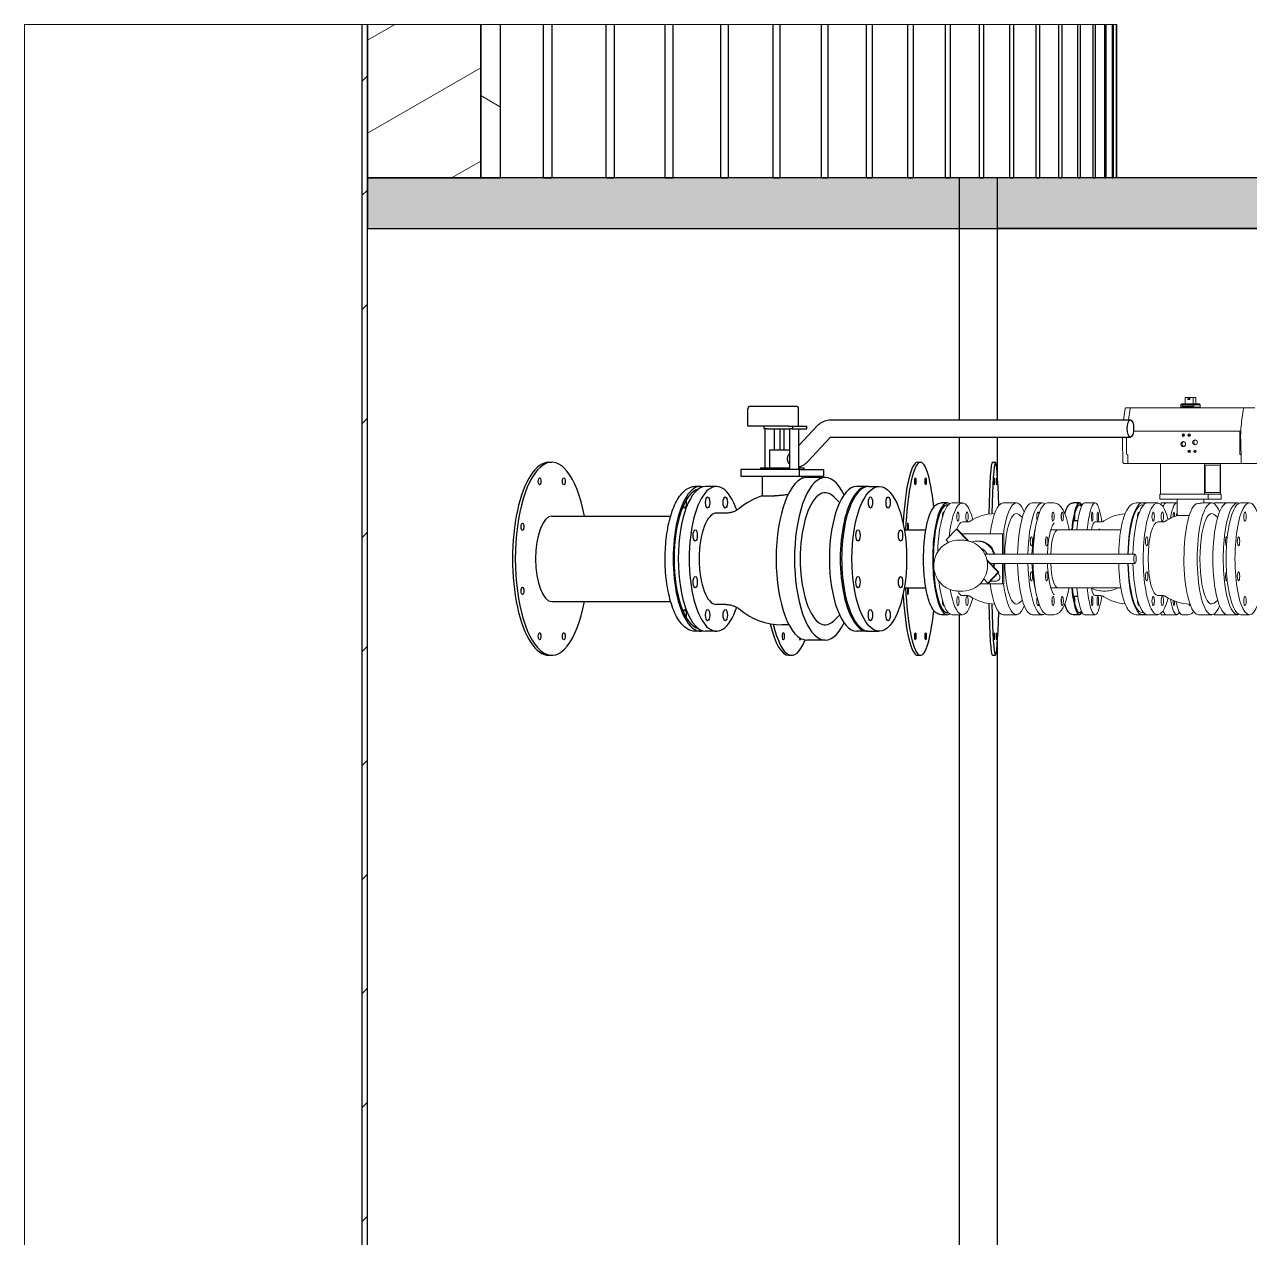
# Model space of a CAD drawing. Header units: millimetres. Extents: x 0 to 157650, y 0 to 89100.
# Drawn here: x 97461 to 104693, y 15171 to 22336 of the extents above; entities that cross this region are included whole.
import ezdxf

# ---------------------------------------------------------------- set-up
doc = ezdxf.new("R2010")
doc.units = ezdxf.units.MM
doc.header["$LTSCALE"] = 150
for name, color, linetype, lineweight in [('Hatch', 7, 'Continuous', 18), ('Visible', 7, 'Continuous', 25), ('Visible Narrow', 7, 'Continuous', 18)]:
    doc.layers.add(name, color=color, linetype=linetype, lineweight=lineweight)
doc.layers.add('P_Biomass (BM)', color=150, linetype='Continuous', lineweight=18, true_color=0x007fff)

msp = doc.modelspace()

# ---------------------------------------------------------------- hatches: boundary and pattern name
at = {"layer": 'Hatch'}
h = msp.add_hatch(dxfattribs=at)
h.set_pattern_fill('ANSI31', color=256, scale=3810, style=0)
h.set_pattern_definition([(45, (0, 0), (-336.7596, 336.7596), [])])
h.paths.add_polyline_path([(99486.5, 9430), (99486.5, 21130), (99486.5, 21430), (99486.5, 22335.9), (99453.1, 22335.9), (99453.1, 9430)])
h = msp.add_hatch(dxfattribs=at)
h.set_pattern_fill('ANSI31', color=256, scale=3810, angle=-14.99998, style=0)
h.set_pattern_definition([(30, (0, 0), (-238.1252, 412.4445), [])])
h.paths.add_polyline_path([(99486.5, 22335.9), (100154.6, 22335.9), (100154.6, 21430), (99486.5, 21430)])
h = msp.add_hatch(dxfattribs=at)
h.set_pattern_fill('ANSI31', color=256, scale=3810, angle=105.00025, style=0)
h.set_pattern_definition([(150.00025, (0, 0), (-238.1232, -412.4456), [])])
h.paths.add_polyline_path([(100154.6, 22335.9), (100271.3, 22335.9), (100271.3, 21430), (100154.6, 21430)])
h = msp.add_hatch(dxfattribs=at)
h.set_pattern_fill('AR-CONC', color=256, scale=80.749152, angle=135.00021, style=0)
h.set_pattern_definition([(185.0002, (0, 0), (-373.7144, 445.3722), [60.5619, -666.1805]), (130.0002, (0, 0), (-350.2622, -508.7146), [48.4495, -532.9444]), (235.45165, (-31.14, 37.1), (-723.9767, -63.3424), [51.4697, -566.1663]), (181.1844, (-114.2, -114.2), (-514.8703, 703.883), [90.843, -999.271]), (231.63585, (-157.1, -55.5), (-1089.8807, -22.533), [77.2045, -849.25]), (126.1844, (-114.2, -114.2), (-1089.8806, -22.533), [72.674, -799.4166]), (156.0002, (-142.75, -28.55), (-110.9373, 570.7116), [60.5619, -666.1805]), (101.0002, (-142.75, -28.55), (-552.976, -275.1213), [48.4495, -532.9444]), (206.45166, (-152, 19), (-663.9133, 295.5903), [51.4697, -566.1663]), (172.50021, (0, 0), (-197.01904, -183.1343), [0, -526.4845, 0, -541.0193, 0, -534.9631]), (142.5002, (0, 0), (-375.41017, -74.9955), [0, -308.4618, 0, -514.3721, 0, -203.8916]), (102.50021, (127.33, -127.33), (-291.9261, 317.68076), [0, -201.8729, 0, -629.8434, 0, -835.7537]), (92.5002, (184.43, -184.43), (-390.1485, 275.8296), [0, -262.4347, 0, -418.2806, 0, -593.5063])])
h.paths.add_polyline_path([(99486.5, 21130), (125754.6, 21130), (125964.4, 21130), (125974.2, 21130), (125974.2, 21430), (125306.1, 21430), (125189.4, 21430), (100271.3, 21430), (100154.6, 21430), (99486.5, 21430)])

# ---------------------------------------------------------------- linework, layer by layer
at = {"layer": 'P_Biomass (BM)'}
for p, q in [((104329.2, 20132.5), (104314, 20132.5)), ((104314, 20132.5), (104314, 20095)), ((104329.2, 20132.5), (104337.1, 20132.5)), ((104329.2, 20120.5), (104329.2, 20132.5)), ((104329.2, 20120.5), (104340.8, 20120.5)), ((104337.1, 20120.5), (104337.1, 20132.5)), ((104337.1, 20132.5), (104340.6, 20132.5)), ((104340.6, 20132.5), (104340.6, 20120.5)), ((104340.6, 20132.5), (104340.8, 20132.5)), ((104340.8, 20132.5), (104340.8, 20120.5)), ((104360.3, 20132.5), (104340.8, 20132.5)), ((104360.3, 20095), (104360.3, 20132.5)), ((104360.3, 20132.5), (104375.3, 20132.5)), ((104375.3, 20132.5), (104375.3, 20095)), ((103950.1, 20000.5), (103958.8, 20065.7)), ((103990.3, 20072.5), (103965.4, 20072.5)), ((103979.3, 20000.5), (103988.2, 20067.6)), ((103979.3, 20000.5), (103988.2, 20067.6)), ((104658.9, 20072.5), (103990.3, 20072.5)), ((104292.9, 20095), (104286.9, 20089)), ((104286.9, 20075.5), (104286.9, 20089)), ((104296.1, 20089), (104286.9, 20089)), ((104402.4, 20075.5), (104286.9, 20075.5)), ((104292.9, 20095), (104302.1, 20095)), ((104302.1, 20095), (104296.1, 20089)), ((104300.6, 20089), (104296.1, 20089)), ((104296.1, 20089), (104296.1, 20081.5)), ((104300.6, 20081.5), (104296.1, 20081.5)), ((104300.6, 20089), (104337.2, 20089)), ((104337.2, 20081.5), (104300.6, 20081.5)), ((104338.8, 20095), (104302.1, 20095)), ((104344.2, 20089), (104337.2, 20089)), ((104344.2, 20081.5), (104337.2, 20081.5)), ((104360.2, 20095), (104338.8, 20095)), ((104344.2, 20089), (104364.5, 20089)), ((104364.5, 20081.5), (104344.2, 20081.5)), ((104360.2, 20095), (104396.4, 20095)), ((104402.4, 20089), (104364.5, 20089)), ((104364.5, 20089), (104364.5, 20081.5)), ((104396.4, 20095), (104402.4, 20089)), ((104402.4, 20075.5), (104402.4, 20089)), ((104656.8, 20067.6), (104646.5, 19990.5)), ((104656.8, 20067.6), (104646.5, 19990.5)), ((104658.9, 20072.5), (104683.8, 20072.5)), ((104723.9, 20072.5), (104683.8, 20072.5)), ((103967.5, 19898.5), (103967.5, 19802)), ((104007.9, 19933.4), (104641.5, 19933.4)), ((104636.1, 19926), (104636.1, 19802)), ((104641.5, 19933.4), (104637.5, 19932)), ((103946.1, 19751.1), (103943, 19880.5)), ((104640.9, 19880.1), (104644, 19750.7)), ((103968.9, 19796), (103973.1, 19794.6)), ((103975.4, 19750.7), (103974.5, 19789.2)), ((103975.4, 19750.7), (103974.5, 19789.2)), ((104637.5, 19796), (104641.7, 19794.6)), ((104643.1, 19789.2), (104644, 19750.7)), ((103977.8, 19742.5), (103952.9, 19742.5)), ((103977.8, 19742.5), (104167.5, 19742.5)), ((104167.5, 19742.5), (104167.5, 19562.5)), ((104428.2, 19742.5), (104167.5, 19742.5)), ((104442.4, 19742.5), (104428.2, 19742.5)), ((104428.2, 19742.5), (104428.2, 19562.5)), ((104430.6, 19571.5), (104430.6, 19733.5)), ((104430.6, 19733.5), (104519.5, 19733.5)), ((104442.4, 19742.5), (104646.4, 19742.5)), ((104519.5, 19733.5), (104519.5, 19571.5)), ((104521.8, 19742.5), (104521.8, 19562.5)), ((104646.4, 19742.5), (104671.3, 19742.5)), ((104671.3, 19742.5), (104736.4, 19742.5)), ((104167.5, 19562.5), (104164.5, 19562.5)), ((104164.5, 19562.5), (104164.5, 19532.5)), ((104164.5, 19532.5), (104448.4, 19532.5)), ((104428.2, 19562.5), (104167.5, 19562.5)), ((104266.6, 19532.5), (104266.6, 19435.4)), ((104422.6, 19532.5), (104422.6, 19510)), ((104436.8, 19562.5), (104428.2, 19562.5)), ((104519.5, 19571.5), (104430.6, 19571.5)), ((104448.4, 19562.5), (104436.8, 19562.5)), ((104448.4, 19562.5), (104524.8, 19562.5)), ((104448.4, 19532.5), (104448.4, 19562.5)), ((104448.4, 19532.5), (104524.8, 19532.5)), ((104524.8, 19562.5), (104524.8, 19532.5)), ((102998.3, 19510), (102937.5, 19510)), ((103317, 19510), (103238.8, 19510)), ((103470.5, 19510), (103409.7, 19510)), ((103500.9, 19510), (103537.1, 19510)), ((103781, 19510), (103718.8, 19510)), ((104060, 19510), (104023.8, 19510)), ((104090.4, 19510), (104060, 19510)), ((104151.3, 19510), (104090.4, 19510)), ((104201.4, 19510), (104173.1, 19510)), ((104263.5, 19510), (104201.4, 19510)), ((104469.9, 19510), (104420, 19510)), ((104562.6, 19510), (104484.8, 19510)), ((104623.5, 19510), (104562.6, 19510)), ((104640.8, 19510), (104693, 19510)), ((103027.3, 19397.5), (102998.3, 19397.5)), ((103352.1, 19424.8), (103331, 19441.5)), ((103810.6, 19397.5), (103781, 19397.5)), ((104027.3, 19403.5), (104023.8, 19403.5)), ((104180.2, 19397.5), (104151.3, 19397.5)), ((104266.6, 19435.4), (104324.4, 19435.4)), ((104505.1, 19424.8), (104483.9, 19441.5)), ((102963.6, 19355), (102902.1, 19291.4)), ((103029.4, 19286.9), (102963.6, 19355)), ((102967.5, 19355), (102963.6, 19355)), ((103034.3, 19285.8), (102967.5, 19355)), ((102994.5, 19327), (103234.2, 19327)), ((103234.2, 19207), (103234.2, 19327)), ((103234.2, 19327), (103242, 19327)), ((103242, 19207), (103242, 19327)), ((103520.2, 19351.5), (103563.2, 19351.5)), ((103563.2, 19351.5), (103933.6, 19351.5)), ((103805.9, 19355), (103802.4, 19351.5)), ((103809.4, 19351.5), (103805.9, 19355)), ((103808.3, 19355), (103805.9, 19355)), ((103811.9, 19351.5), (103808.3, 19355)), ((102902.1, 19291.4), (102916, 19277)), ((103001.5, 19289.7), (102974.6, 19289.7)), ((103085.6, 19285), (103092.3, 19285)), ((103135.6, 19207), (103204.1, 19207)), ((103213.3, 19100.5), (103142.6, 19173.7)), ((103209.4, 19100.5), (103143.6, 19168.6)), ((103240.5, 19207), (103204.1, 19207)), ((103240.5, 19207), (103358.6, 19207)), ((103395, 19207), (103358.6, 19207)), ((103395, 19207), (104017, 19207)), ((103147.9, 19036.8), (103209.4, 19100.5)), ((103151.8, 19036.8), (103213.3, 19100.5)), ((103162.5, 19153), (103204.1, 19153)), ((103204.1, 19153), (103240.5, 19153)), ((103213.3, 19100.5), (103209.4, 19100.5)), ((103234.2, 19033), (103234.2, 19153)), ((103240.5, 19153), (103358.6, 19153)), ((103242, 19033), (103242, 19153)), ((103358.6, 19153), (103395, 19153)), ((103395, 19153), (104017, 19153)), ((103234.2, 19033), (103103.3, 19033)), ((103124.7, 19060.9), (103147.9, 19036.8)), ((103151.8, 19036.8), (103147.9, 19036.8)), ((103196.7, 19047.8), (103162.5, 19047.8)), ((103242, 19033), (103234.2, 19033)), ((103001.5, 18989.7), (102974.6, 18989.7)), ((103027.3, 18962.5), (102998.3, 18962.5)), ((103520.2, 19008.6), (103563.2, 19008.6)), ((103563.2, 19008.6), (103933.6, 19008.6)), ((103810.6, 18962.5), (103781, 18962.5)), ((103844.6, 18989.7), (103827.9, 18989.7)), ((104027.3, 18956.5), (104023.8, 18956.5)), ((104180.2, 18962.5), (104151.3, 18962.5)), ((103352.1, 18935.3), (103331, 18918.5)), ((104505.1, 18935.3), (104483.9, 18918.5)), ((102998.3, 18850), (102937.5, 18850)), ((103317, 18850), (103238.8, 18850)), ((103470.5, 18850), (103409.7, 18850)), ((103500.9, 18850), (103537.1, 18850)), ((103781, 18850), (103718.8, 18850)), ((104060, 18850), (104023.8, 18850)), ((104090.4, 18850), (104060, 18850)), ((104151.3, 18850), (104090.4, 18850)), ((104201.4, 18850), (104173.1, 18850)), ((104263.5, 18850), (104201.4, 18850)), ((104294.6, 18850), (104331.6, 18850)), ((104469.9, 18850), (104391.7, 18850)), ((104562.6, 18850), (104484.8, 18850)), ((104623.5, 18850), (104562.6, 18850)), ((104640.8, 18850), (104693, 18850))]:
    msp.add_line(p, q, dxfattribs=at)
for centre, start, end in [((103191.7, 19180), 90.71857, 123.72879), ((103978.6, 19180), 94.316, 122.91075), ((104344.6, 19180), 106.98581, 123.72879), ((103191.7, 19180), 236.27121, 269.28143), ((103978.6, 19180), 237.08925, 265.684), ((104344.6, 19180), 236.27121, 269.28143)]:
    msp.add_arc(centre, 267, start, end, dxfattribs=at)
for centre, major_axis, ratio, start_param, end_param in [((103990.3, 20063.5), (0, 9), 0.259957, 0, 1.095421), ((103990.3, 20063.5), (0, 9), 0.259957, 0, 1.095421), ((104658.9, 20063.5), (0, 9), 0.259957, 0, 1.095421), ((104658.9, 20063.5), (0, 9), 0.259957, 0, 1.095421), ((104693, 19898.5), (0, -201), 0.259957, 4.237013, 4.804108), ((104693, 19898.5), (0, -201), 0.259957, 4.237013, 4.538171), ((104308, 19910.8), (0, 7.5), 0.96562, 0.445313, 2.69628), ((104342.8, 19910.8), (0, 7.5), 0.96562, 0.445313, 2.69628), ((104637.6, 19926), (0, 6), 0.259957, 0.087266, 1.570796), ((104308, 19857.7), (0, -14.6), 0.96562, 3.364834, 6.059944), ((104342.8, 19814.8), (0, 7.5), 0.96562, 0.445313, 2.69628), ((104377.5, 19867.9), (0, -14.6), 0.96562, 3.364834, 6.059944), ((104377.5, 19814.8), (0, 7.5), 0.96562, 0.445313, 2.69628), ((103969, 19802), (0, -6), 0.259957, 4.712389, 6.195919), ((103973, 19788.6), (0, 6), 0.259957, 4.804108, 6.195919), ((103977.8, 19751.5), (0, -9), 0.259957, 4.804108, 6.283185), ((103977.8, 19751.5), (0, -9), 0.259957, 4.804108, 6.283185), ((104637.6, 19802), (0, -6), 0.259957, 4.712389, 6.195919), ((104641.6, 19788.6), (0, 6), 0.259957, 4.804108, 6.195919), ((104646.4, 19751.5), (0, -9), 0.259957, 4.804108, 6.283185), ((104646.4, 19751.5), (0, -9), 0.259957, 4.804108, 6.283185), ((104151.3, 19180), (0, -330), 0.259957, 2.350016, 7.074762), ((104469.9, 19180), (0, -330), 0.259957, 2.570804, 6.853974), ((104693, 19180), (0, 330), 0.259957, 5.354699, 10.353265), ((102937.5, 19180), (0, 330), 0.259957, 0, 1.446467), ((102998.3, 19180), (0, 330), 0.259957, 5.491609, 7.451548), ((103238.8, 19180), (0, 330), 0.259957, 0, 1.109114), ((103317, 19180), (0, 330), 0.259957, 5.712396, 7.3923), ((103317, 19180), (0, 267), 0.259957, 6.079878, 7.752685), ((103409.7, 19180), (0, 330), 0.259957, 0, 1.488887), ((103470.5, 19180), (0, 330), 0.259957, 6.104959, 7.772072), ((103500.9, 19180), (0, 330), 0.259957, 0, 1.488887), ((103443.7, 19429.5), (0, 27), 0.259957, 5.290748, 8.722625), ((103718.8, 19180), (0, 330), 0.161803, 0, 1.024477), ((103781, 19180), (0, 330), 0.161803, 5.437076, 7.307663), ((104060, 19180), (0, 330), 0.259957, 6.104959, 7.772072), ((104060, 19180), (0, 318), 0.259957, 6.203619, 7.768974), ((104090.4, 19180), (0, 330), 0.259957, 0, 1.488887), ((104039.1, 19429.5), (0, 26.2), 0.259957, 5.811929, 8.094082), ((104173.1, 19180), (0, 330), 0.041196, 0, 0.221123), ((104201.4, 19180), (0, 330), 0.161803, 0, 0.368068), ((104263.5, 19180), (0, 330), 0.161803, 6.224787, 7.041443), ((104246.8, 19429.5), (0, 27), 0.161803, 4.736771, 7.956873), ((104294.6, 19180), (0, -330), 0.161803, 3.692904, 3.837048), ((104391.7, 19180), (0, -330), 0.259957, 3.327167, 6.283185), ((104469.9, 19180), (0, -267), 0.259957, 2.938285, 6.486493), ((104562.6, 19180), (0, -330), 0.259957, 3.141593, 6.283185), ((104484.8, 19180), (0, 330), 0.041196, 0, 0.150264), ((104623.5, 19180), (0, -330), 0.259957, 3.040113, 6.384665), ((104640.8, 19180), (0, 330), 0.259957, 0, 3.141593), ((102998.3, 19180), (0, 217.5), 0.259957, 0, 0.63573), ((103470.5, 19180), (0, -330), 0.259957, 2.399396, 2.428502), ((103521.9, 19429.5), (0, 26.2), 0.259957, 4.155752, 5.269026), ((103575.6, 19429.5), (0, 26.2), 0.259957, 4.155752, 5.269026), ((103781, 19180), (0, 217.5), 0.161803, 0, 0.662794), ((104027.5, 19429.5), (0, 26.2), 0.259957, 4.717946, 5.269026), ((104151.3, 19180), (0, -217.5), 0.259957, 3.141593, 6.283185), ((103470.5, 19180), (0, 239.2), 0.259957, 0.746081, 1.457677), ((103563.2, 19180), (0, 171.5), 0.259957, 0, 1.412658), ((103563.2, 19180), (0, 171.4), 0.259957, 0, 1.412658), ((104558.6, 19283.3), (0, -27), 0.259957, 2.68311, 6.110209), ((103001.5, 19139.7), (0, 150), 0.96562, 6.089476, 6.283185), ((103001.5, 19139.7), (0, 150), 0.96562, 4.906099, 6.089476), ((103085.6, 19180), (0, 105), 0.96562, 4.972453, 6.604272), ((103092.3, 19180), (0, 105), 0.96562, 4.972453, 6.283185), ((103085.6, 19180), (0, 66), 0.96562, 5.133847, 5.935137), ((103483.9, 19283.3), (0, 26.2), 0.259957, 4.155752, 5.269026), ((103001.5, 19139.7), (0, -150), 0.96562, 1.017476, 1.764506), ((103085.6, 19180), (0, -105), 0.96562, 1.147879, 1.310732), ((103092.3, 19180), (0, -105), 0.96562, 1.098871, 1.310732), ((103196.7, 19071.8), (0, -24), 0.96562, 0, 2.70143), ((103317, 19180), (0, -267), 0.259957, 4.813686, 6.486493), ((103409.7, 19180), (0, -330), 0.259957, 4.794299, 6.283185), ((103470.5, 19180), (0, -330), 0.259957, 4.794299, 6.461412), ((103470.5, 19180), (0, 239.2), 0.259957, 1.683915, 2.395512), ((103500.9, 19180), (0, -330), 0.259957, 4.794299, 6.283185), ((103563.2, 19180), (0, -171.5), 0.259957, 4.870528, 6.283185), ((103563.2, 19180), (0, -171.5), 0.259957, 4.870528, 6.283185), ((104060, 19180), (0, -330), 0.259957, 4.794299, 6.461412), ((104060, 19180), (0, -318), 0.259957, 4.797397, 6.362752), ((104090.4, 19180), (0, -330), 0.259957, 4.794299, 6.283185), ((104558.6, 19076.7), (0, -27), 0.259957, 3.314569, 6.741668), ((102937.5, 19180), (0, -330), 0.259957, 5.120415, 6.283185), ((103001.5, 19139.7), (0, -150), 0.96562, 0, 1.017476), ((103238.8, 19180), (0, -330), 0.259957, 5.174071, 6.283185), ((103317, 19180), (0, -330), 0.259957, 5.174071, 6.853974), ((103483.9, 19076.7), (0, 26.2), 0.259957, 4.155752, 5.269026), ((102998.3, 19180), (0, -330), 0.259957, 5.296421, 7.074762), ((102998.3, 19180), (0, -217.5), 0.259957, 5.777307, 6.283185), ((103443.7, 18930.6), (0, -27), 0.259957, 3.843745, 7.275623), ((103718.8, 19180), (0, -330), 0.161803, 5.258708, 6.283185), ((103781, 19180), (0, -330), 0.161803, 5.258708, 7.129294), ((103781, 19180), (0, -217.5), 0.161803, 5.635973, 6.283185), ((103844.6, 19139.7), (0, -150), 0.986823, 0, 0.506806), ((103470.5, 19180), (0, -330), 0.259957, 0.713091, 0.742197), ((103521.9, 18930.6), (0, 26.2), 0.259957, 4.155752, 5.269026), ((103575.6, 18930.6), (0, 26.2), 0.259957, 4.155752, 5.269026), ((104039.1, 18930.6), (0, -26.2), 0.259957, 4.472289, 6.754442), ((104027.5, 18930.6), (0, 26.2), 0.259957, 4.155752, 4.706832), ((104263.5, 19180), (0, -330), 0.161803, 5.524928, 6.578546), ((104246.8, 18930.6), (0, -27), 0.161803, 4.609497, 7.829599), ((104294.6, 19180), (0, -330), 0.161803, 5.58773, 6.283185), ((104338.6, 18930.6), (0, -26.2), 0.161803, 5.436638, 7.076693), ((104173.1, 19180), (0, -330), 0.041196, 6.062062, 6.283185), ((104201.4, 19180), (0, -330), 0.161803, 5.915117, 6.283185), ((104484.8, 19180), (0, -330), 0.041196, 6.132921, 6.283185)]:
    msp.add_ellipse(centre, major_axis=major_axis, ratio=ratio, start_param=start_param, end_param=end_param, dxfattribs=at)
for centre, major_axis, ratio in [((104301.8, 19910.8), (0, 7.5), 0.96562), ((104336.5, 19910.8), (0, 7.5), 0.96562), ((104301.8, 19857.7), (0, 14.6), 0.96562), ((104336.5, 19814.8), (0, 7.5), 0.96562), ((104371.3, 19867.9), (0, 14.6), 0.96562), ((104371.3, 19814.8), (0, 7.5), 0.96562), ((102971.5, 19429.5), (0, -27), 0.259957), ((103025.2, 19429.5), (0, -27), 0.259957), ((103533.5, 19429.5), (0, 26.2), 0.259957), ((103587.2, 19429.5), (0, 26.2), 0.259957), ((103764.3, 19429.5), (0, -27), 0.161803), ((103797.7, 19429.5), (0, -27), 0.161803), ((104124.4, 19429.5), (0, -27), 0.259957), ((104178.1, 19429.5), (0, -27), 0.259957), ((104666.1, 19429.5), (0, -27), 0.259957), ((103405.7, 19283.3), (0, -27), 0.259957), ((103495.5, 19283.3), (0, 26.2), 0.259957), ((104086.4, 19283.3), (0, -27), 0.259957), ((104628.1, 19283.3), (0, 27), 0.259957), ((104017, 19180), (0, 27), 0.259957), ((103405.7, 19076.7), (0, 27), 0.259957), ((103495.5, 19076.7), (0, -26.2), 0.259957), ((104086.4, 19076.7), (0, 27), 0.259957), ((104628.1, 19076.7), (0, 27), 0.259957), ((102971.5, 18930.6), (0, 27), 0.259957), ((103025.2, 18930.6), (0, 27), 0.259957), ((103533.5, 18930.6), (0, -26.2), 0.259957), ((103587.2, 18930.6), (0, -26.2), 0.259957), ((103764.3, 18930.6), (0, 27), 0.161803), ((103797.7, 18930.6), (0, 27), 0.161803), ((104124.4, 18930.6), (0, 27), 0.259957), ((104178.1, 18930.6), (0, 27), 0.259957), ((104666.1, 18930.6), (0, 27), 0.259957)]:
    msp.add_ellipse(centre, major_axis=major_axis, ratio=ratio, dxfattribs=at)
for points, knots in [([(103958.8, 20065.7), (103958.8, 20066), (103958.9, 20066.4), (103959, 20067.1), (103959.1, 20067.4), (103959.4, 20068.2), (103959.6, 20068.6), (103960.1, 20069.7), (103960.5, 20070.3), (103961.9, 20071.4), (103962.6, 20071.9), (103964.1, 20072.4), (103964.8, 20072.5), (103965.4, 20072.5)], [3.616968, 3.616968, 3.616968, 3.616968, 3.836052, 3.836052, 4.055137, 4.055137, 4.274221, 4.274221, 4.493305, 4.493305, 4.629388, 4.629388, 4.712389, 4.712389, 4.712389, 4.712389]), ([(103952.9, 19742.5), (103952.2, 19742.5), (103951.5, 19742.6), (103950.3, 19743), (103949.8, 19743.3), (103948.8, 19744), (103948.4, 19744.4), (103947.6, 19745.3), (103947.4, 19745.7), (103946.8, 19746.8), (103946.7, 19747.3), (103946.4, 19748.3), (103946.3, 19748.7), (103946.2, 19749.6), (103946.1, 19750.1), (103946.1, 19750.7), (103946.1, 19750.9), (103946.1, 19751.1)], [1.570796, 1.570796, 1.570796, 1.570796, 1.654593, 1.654593, 1.746383, 1.746383, 1.864419, 1.864419, 2.038332, 2.038332, 2.334148, 2.334148, 2.629963, 2.629963, 2.925779, 2.925779, 3.049874, 3.049874, 3.049874, 3.049874]), ([(103627.4, 19351.5), (103623.1, 19376.6), (103617.9, 19399.6), (103604.3, 19444.2), (103595.8, 19464.3), (103579.3, 19488.2), (103573, 19495.2), (103557.3, 19506.2), (103547.5, 19510), (103537.1, 19510)], [2.1497574, 2.1497574, 2.1497574, 2.1497574, 2.4349304, 2.4349304, 2.7813045, 2.7813045, 2.9614486, 2.9614486, 3.1415927, 3.1415927, 3.1415927, 3.1415927]), ([(103920.6, 19207), (103920.9, 19219.5), (103921.3, 19231.8), (103923.8, 19277.4), (103927.1, 19309.6), (103936.2, 19369.2), (103942.1, 19396.4), (103956.6, 19444.2), (103965.2, 19464.3), (103981.7, 19488.2), (103987.9, 19495.2), (104003.6, 19506.2), (104013.5, 19510), (104023.8, 19510)], [2.442769, 2.442769, 2.442769, 2.442769, 2.562686, 2.562686, 2.88935, 2.88935, 3.220329, 3.220329, 3.566703, 3.566703, 3.746847, 3.746847, 3.926991, 3.926991, 3.926991, 3.926991]), ([(104420, 19510), (104418.7, 19510), (104416.9, 19509.9), (104412.4, 19509.4), (104409.6, 19509.1), (104403.3, 19508.2), (104399.7, 19507.7), (104391.9, 19506.6), (104387.8, 19506), (104381.1, 19505), (104378.6, 19504.7), (104375.9, 19504.4)], [11.800853, 11.800853, 11.800853, 11.800853, 12.292528, 12.292528, 12.784203, 12.784203, 13.275878, 13.275878, 13.767552, 13.767552, 14.051289, 14.051289, 14.051289, 14.051289]), ([(103043.4, 19402.1), (103042.9, 19401.7), (103042.3, 19401.3), (103040.7, 19400.5), (103039.8, 19400.1), (103037.8, 19399.3), (103036.7, 19398.9), (103034.2, 19398.2), (103032.9, 19398), (103030.2, 19397.6), (103028.7, 19397.5), (103027.3, 19397.5)], [6.1113385, 6.1113385, 6.1113385, 6.1113385, 6.1457079, 6.1457079, 6.1800772, 6.1800772, 6.2144466, 6.2144466, 6.2488159, 6.2488159, 6.2831853, 6.2831853, 6.2831853, 6.2831853]), ([(103540.1, 19392.1), (103540.1, 19392.1), (103538.9, 19391.3), (103534.8, 19386.4), (103531.6, 19381.1), (103524.4, 19365.1), (103520.4, 19353.4), (103512.9, 19324.3), (103509.5, 19306.3), (103504, 19266.1), (103501.9, 19243.7), (103500.7, 19216.1), (103500.5, 19211.6), (103500.3, 19207)], [3.293283, 3.293283, 3.293283, 3.293283, 3.448524, 3.448524, 3.667783, 3.667783, 3.932495, 3.932495, 4.227006, 4.227006, 4.53414, 4.53414, 4.594324, 4.594324, 4.594324, 4.594324]), ([(103833.5, 19404.2), (103832.5, 19403.5), (103831.4, 19402.9), (103828.9, 19401.6), (103827.6, 19401), (103824.7, 19399.8), (103823.1, 19399.3), (103819.7, 19398.5), (103818, 19398.1), (103814.3, 19397.6), (103812.4, 19397.5), (103810.6, 19397.5)], [6.1788475, 6.1788475, 6.1788475, 6.1788475, 6.1997151, 6.1997151, 6.2205826, 6.2205826, 6.2414502, 6.2414502, 6.2623177, 6.2623177, 6.2831853, 6.2831853, 6.2831853, 6.2831853]), ([(104196.4, 19402.1), (104195.9, 19401.7), (104195.2, 19401.3), (104193.7, 19400.5), (104192.8, 19400.1), (104190.8, 19399.3), (104189.6, 19398.9), (104187.2, 19398.2), (104185.9, 19398), (104183.1, 19397.6), (104181.7, 19397.5), (104180.2, 19397.5)], [4.5405422, 4.5405422, 4.5405422, 4.5405422, 4.5749115, 4.5749115, 4.6092809, 4.6092809, 4.6436503, 4.6436503, 4.6780196, 4.6780196, 4.712389, 4.712389, 4.712389, 4.712389]), ([(102974.6, 19289.7), (102959.1, 19289.7), (102943.7, 19287.1), (102914.3, 19277.1), (102900.4, 19269.7), (102875.6, 19250.7), (102864.6, 19239.1), (102846.8, 19213), (102839.9, 19198.4), (102830.9, 19167.8), (102828.8, 19151.7), (102829.7, 19119.6), (102832.6, 19103.6), (102843.2, 19073.5), (102850.9, 19059.3), (102870.2, 19034.1), (102881.8, 19023.1), (102907.7, 19005.6), (102922.1, 18998.9), (102949.3, 18991.4), (102961.9, 18989.7), (102974.6, 18989.7)], [0, 0, 0, 0, 0.317813, 0.317813, 0.636104, 0.636104, 0.955573, 0.955573, 1.276351, 1.276351, 1.598066, 1.598066, 1.920076, 1.920076, 2.241672, 2.241672, 2.562237, 2.562237, 2.88147, 2.88147, 3.141593, 3.141593, 3.141593, 3.141593]), ([(103133.5, 19201.5), (103133.5, 19202.9), (103133.6, 19204), (103134.1, 19206.3), (103134.7, 19207), (103135.6, 19207)], [2.1830669, 2.1830669, 2.1830669, 2.1830669, 2.4038876, 2.4038876, 2.7475192, 2.7475192, 2.7475192, 2.7475192]), ([(103500.3, 19153), (103500.4, 19151.9), (103500.4, 19150.7), (103501.3, 19126), (103503.1, 19102.9), (103508.3, 19060.5), (103511.8, 19041.2), (103519.7, 19008.7), (103524.1, 18995.4), (103532.4, 18977.1), (103536.4, 18971.4), (103539.5, 18968.3), (103540.1, 18967.9), (103540.1, 18967.9)], [4.830454, 4.830454, 4.830454, 4.830454, 4.845651, 4.845651, 5.157413, 5.157413, 5.465463, 5.465463, 5.761737, 5.761737, 6.025648, 6.025648, 6.131495, 6.131495, 6.131495, 6.131495]), ([(104023.8, 18850), (104014.3, 18850), (104005.2, 18853.2), (103987.1, 18864.8), (103979.2, 18874.4), (103961, 18904.2), (103952.1, 18927.9), (103937.9, 18982.3), (103932.4, 19012), (103924.5, 19075.3), (103921.9, 19108.7), (103920.7, 19146.1), (103920.7, 19149.6), (103920.6, 19153)], [0.785398, 0.785398, 0.785398, 0.785398, 0.950846, 0.950846, 1.187179, 1.187179, 1.566041, 1.566041, 1.907124, 1.907124, 2.236421, 2.236421, 2.26962, 2.26962, 2.26962, 2.26962]), ([(103027.3, 18962.5), (103028.7, 18962.5), (103030.2, 18962.4), (103032.9, 18962.1), (103034.2, 18961.8), (103036.7, 18961.1), (103037.8, 18960.8), (103039.8, 18960), (103040.7, 18959.5), (103042.3, 18958.7), (103042.9, 18958.3), (103043.4, 18958)], [3.1415927, 3.1415927, 3.1415927, 3.1415927, 3.175962, 3.175962, 3.2103314, 3.2103314, 3.2447007, 3.2447007, 3.2790701, 3.2790701, 3.3134395, 3.3134395, 3.3134395, 3.3134395]), ([(103537.1, 18850), (103546.6, 18850), (103555.8, 18853.2), (103573.9, 18864.8), (103581.7, 18874.4), (103599.9, 18904.2), (103608.8, 18927.9), (103620.5, 18972.5), (103624.2, 18989.9), (103627.4, 19008.6)], [0, 0, 0, 0, 0.1654482, 0.1654482, 0.4017811, 0.4017811, 0.7806425, 0.7806425, 0.9918352, 0.9918352, 0.9918352, 0.9918352]), ([(103755.9, 19008.6), (103766.5, 19002.6), (103777.9, 18998), (103802.1, 18991.4), (103815, 18989.7), (103827.9, 18989.7)], [2.635354, 2.635354, 2.635354, 2.635354, 2.8805555, 2.8805555, 3.1415927, 3.1415927, 3.1415927, 3.1415927]), ([(103810.6, 18962.5), (103812.4, 18962.5), (103814.3, 18962.4), (103818, 18961.9), (103819.7, 18961.6), (103823.1, 18960.7), (103824.7, 18960.2), (103827.6, 18959.1), (103828.9, 18958.4), (103831.4, 18957.2), (103832.5, 18956.5), (103833.5, 18955.9)], [3.1415927, 3.1415927, 3.1415927, 3.1415927, 3.1624602, 3.1624602, 3.1833278, 3.1833278, 3.2041953, 3.2041953, 3.2250629, 3.2250629, 3.2459305, 3.2459305, 3.2459305, 3.2459305]), ([(104180.2, 18962.5), (104181.7, 18962.5), (104183.1, 18962.4), (104185.9, 18962.1), (104187.2, 18961.8), (104189.6, 18961.1), (104190.8, 18960.8), (104192.8, 18960), (104193.7, 18959.5), (104195.2, 18958.7), (104195.9, 18958.3), (104196.4, 18958)], [1.5707963, 1.5707963, 1.5707963, 1.5707963, 1.6051657, 1.6051657, 1.6395351, 1.6395351, 1.6739044, 1.6739044, 1.7082738, 1.7082738, 1.7426431, 1.7426431, 1.7426431, 1.7426431]), ([(104331.6, 18850), (104337.9, 18850), (104343.8, 18852), (104354.6, 18858.3), (104358.7, 18862.9), (104362.4, 18868), (104362.7, 18868.5), (104363, 18869)], [0, 0, 0, 0, 0.0944792, 0.0944792, 0.2221562, 0.2221562, 0.2351139, 0.2351139, 0.2351139, 0.2351139])]:
    msp.add_open_spline(points, degree=3, knots=knots, dxfattribs=at)
for points in [[(104360.2, 20095), (104361.6, 20093), (104363.1, 20091), (104364.5, 20089)], [(103943, 19880.5), (103942.9, 19886.5), (103942.8, 19892.5), (103942.8, 19898.5)], [(104337.5, 19435.7), (104333, 19435.5), (104328.6, 19435.4), (104324.4, 19435.4)]]:
    msp.add_open_spline(points, degree=3, dxfattribs=at)
at = {"layer": 'Visible', "color": 9, "true_color": 0xc0c0c0}
for p, q in [((99453.1, 22335.9), (99453.1, 9430)), ((99486.5, 9430), (99486.5, 22335.9)), ((99486.5, 22335.9), (99486.5, 21430)), ((100154.6, 21430), (100154.6, 22335.9)), ((100154.6, 22335.9), (100154.6, 21430)), ((100271.3, 21430), (100271.3, 22335.9)), ((100524.9, 21430), (100524.9, 22335.9)), ((100575.1, 22335.9), (100575.1, 21430)), ((100894.7, 21430), (100894.7, 22335.9)), ((100942.3, 22335.9), (100942.3, 21430)), ((101244.1, 21430), (101244.1, 22335.9)), ((101288.9, 22335.9), (101288.9, 21430)), ((101572.7, 21430), (101572.7, 22335.9)), ((101614.7, 22335.9), (101614.7, 21430)), ((101880.4, 21430), (101880.4, 22335.9)), ((101919.6, 22335.9), (101919.6, 21430)), ((102166.9, 21430), (102166.9, 22335.9)), ((102203.3, 22335.9), (102203.3, 21430)), ((102432.2, 21430), (102432.2, 22335.9)), ((102465.8, 22335.9), (102465.8, 21430)), ((102676, 21430), (102676, 22335.9)), ((102706.7, 22335.9), (102706.7, 21430)), ((102898.1, 21430), (102898.1, 22335.9)), ((102926, 22335.9), (102926, 21430)), ((103098.6, 21430), (103098.6, 22335.9)), ((103123.5, 22335.9), (103123.5, 21430)), ((103277.1, 21430), (103277.1, 22335.9)), ((103299.2, 22335.9), (103299.2, 21430)), ((103433.7, 21430), (103433.7, 22335.9)), ((103452.8, 22335.9), (103452.8, 21430)), ((103568.2, 21430), (103568.2, 22335.9)), ((103584.4, 22335.9), (103584.4, 21430)), ((103680.5, 21430), (103680.5, 22335.9)), ((103693.8, 22335.9), (103693.8, 21430)), ((103770.6, 21430), (103770.6, 22335.9)), ((103780.9, 22335.9), (103780.9, 21430)), ((103838.5, 21430), (103838.5, 22335.9)), ((103845.8, 22335.9), (103845.8, 21430)), ((103884, 21430), (103884, 22335.9)), ((103888.4, 22335.9), (103888.4, 21430)), ((103907.2, 21430), (103907.2, 22335.9)), ((103908.5, 22335.9), (103908.5, 21430)), ((103910.4, 21430), (103910.4, 22335.9)), ((125974.2, 21430), (99486.5, 21430)), ((99486.5, 21430), (99486.5, 21130)), ((99486.5, 21430), (100154.6, 21430)), ((100154.6, 21430), (100271.3, 21430)), ((100524.9, 21430), (100271.3, 21430)), ((100524.9, 21430), (100575.1, 21430)), ((100894.7, 21430), (100575.1, 21430)), ((100894.7, 21430), (100942.3, 21430)), ((101244.1, 21430), (100942.3, 21430)), ((101244.1, 21430), (101288.9, 21430)), ((101572.7, 21430), (101288.9, 21430)), ((101572.7, 21430), (101614.7, 21430)), ((101880.4, 21430), (101614.7, 21430)), ((101880.4, 21430), (101919.6, 21430)), ((102166.9, 21430), (101919.6, 21430)), ((102166.9, 21430), (102203.3, 21430)), ((102432.2, 21430), (102203.3, 21430)), ((102432.2, 21430), (102465.8, 21430)), ((102676, 21430), (102465.8, 21430)), ((102676, 21430), (102706.7, 21430)), ((102898.1, 21430), (102706.7, 21430)), ((102898.1, 21430), (102926, 21430)), ((103098.6, 21430), (102926, 21430)), ((102980.1, 20000.5), (102980.1, 21430)), ((102980.1, 20000.5), (102980.1, 21430)), ((103098.6, 21430), (103123.5, 21430)), ((103277.1, 21430), (103123.5, 21430)), ((103205.4, 21130), (103205.4, 21430)), ((103205.4, 20000.5), (103205.4, 21430)), ((103277.1, 21430), (103299.2, 21430)), ((103433.7, 21430), (103299.2, 21430)), ((103433.7, 21430), (103452.8, 21430)), ((103568.2, 21430), (103452.8, 21430)), ((103568.2, 21430), (103584.4, 21430)), ((103680.5, 21430), (103584.4, 21430)), ((103680.5, 21430), (103693.8, 21430)), ((103770.6, 21430), (103693.8, 21430)), ((103770.6, 21430), (103780.9, 21430)), ((103838.5, 21430), (103780.9, 21430)), ((103838.5, 21430), (103845.8, 21430)), ((103884, 21430), (103845.8, 21430)), ((103884, 21430), (103888.4, 21430)), ((103907.2, 21430), (103888.4, 21430)), ((103907.2, 21430), (103908.5, 21430)), ((103910.4, 21430), (103908.5, 21430)), ((121550.4, 21430), (103910.4, 21430)), ((99486.5, 21130), (125974.2, 21130)), ((99486.5, 21130), (103205.4, 21130)), ((122255.4, 21130), (103205.4, 21130)), ((101731.2, 19963), (101731.2, 20066.5)), ((101746.2, 20081.5), (102016.2, 20081.5)), ((102031.2, 19963), (102031.2, 20066.5)), ((101969.6, 19963), (101731.2, 19963)), ((101828.5, 19948), (101828.5, 19963)), ((101969.6, 19963), (101997.4, 19963)), ((101997.4, 19963), (102080.3, 19963)), ((101997.4, 19948), (101997.4, 19963)), ((102033.1, 19848.5), (102142.6, 19966.6)), ((102080.3, 19948), (102080.3, 19963)), ((102219.3, 20000.5), (103989.7, 20000.5)), ((101828.5, 19948), (101834.2, 19948)), ((101846.3, 19948), (101834.2, 19948)), ((101834.2, 19717), (101834.2, 19948)), ((101846.3, 19948), (101979.1, 19948)), ((101888.2, 19823.5), (101888.2, 19948)), ((101921.7, 19823.5), (101921.7, 19948)), ((101945.7, 19823.5), (101945.7, 19948)), ((101991.2, 19948), (101979.1, 19948)), ((101979.1, 19708), (101979.1, 19948)), ((101991.2, 19948), (101997.4, 19948)), ((101997.4, 19948), (102080.3, 19948)), ((102033.1, 19708), (102033.1, 19948)), ((102084.6, 19753.9), (102217.4, 19897.3)), ((102219.3, 19898.5), (103989.7, 19898.5)), ((102980.1, 19510), (102980.1, 19898.5)), ((102980.1, 19510), (102980.1, 19898.5)), ((103205.4, 19663.3), (103205.4, 19898.5)), ((101858.7, 19823.5), (101979.1, 19823.5)), ((101858.7, 19823.5), (101858.7, 19717)), ((100557, 19750), (100573.7, 19750)), ((102733, 19750), (102750.7, 19750)), ((103174.9, 19750), (103192.9, 19750)), ((102036.6, 19708), (101689.3, 19708)), ((101689.3, 19708), (101689.3, 19667.5)), ((101806.2, 19717), (101979.1, 19717)), ((101806.2, 19717), (101806.2, 19708)), ((102033.1, 19717), (102061.2, 19717)), ((102036.6, 19708), (102178.1, 19708)), ((102036.6, 19667.5), (102036.6, 19708)), ((102061.2, 19717), (102061.2, 19708)), ((102178.1, 19708), (102178.1, 19667.5)), ((101451.6, 19607.5), (101421.1, 19607.5)), ((101546.1, 19607.5), (101482.2, 19607.5)), ((101689.3, 19667.5), (102036.6, 19667.5)), ((101816.7, 19667.5), (101816.7, 19552.1)), ((102036.6, 19667.5), (102178.1, 19667.5)), ((102050.7, 19667.5), (102050.7, 19653.9)), ((102187.9, 19660), (102079.6, 19660)), ((102438, 19607.5), (102374.1, 19607.5)), ((102446.3, 19607.5), (102507.4, 19607.5)), ((101816.7, 19552.1), (101889.6, 19552.1)), ((102272.8, 19512.7), (102238.9, 19545.8)), ((102908.5, 19510), (102872.3, 19510)), ((103689.2, 19510), (103652.2, 19510)), ((100573.7, 19432.5), (101275.6, 19432.5)), ((101601.7, 19450), (101546.1, 19450)), ((102874.4, 19403.5), (102872.3, 19403.5)), ((103679.5, 19403.5), (103652.6, 19403.5)), ((102655.1, 19351.5), (102782.1, 19351.5)), ((102655.1, 19008.6), (102782.1, 19008.6)), ((102874.4, 18956.5), (102872.3, 18956.5)), ((103679.5, 18956.5), (103652.6, 18956.5)), ((100573.7, 18927.6), (101275.6, 18927.6)), ((101601.7, 18910), (101546.1, 18910)), ((102272.8, 18847.4), (102238.9, 18814.2)), ((102908.5, 18850), (102872.3, 18850)), ((102980.1, 11315.5), (102980.1, 18850)), ((102980.1, 11315.5), (102980.1, 18850)), ((103689.2, 18850), (103652.2, 18850)), ((101451.6, 18752.5), (101421.1, 18752.5)), ((101546.1, 18752.5), (101482.2, 18752.5)), ((101974, 18790), (101933.7, 18790)), ((102438, 18752.5), (102374.1, 18752.5)), ((102446.3, 18752.5), (102507.4, 18752.5)), ((102187.9, 18700), (102079.6, 18700)), ((103205.4, 11315.5), (103205.4, 18696.7)), ((100557, 18610), (100573.7, 18610)), ((101972.8, 18610), (101990.2, 18610)), ((102733, 18610), (102750.7, 18610)), ((103174.9, 18610), (103192.9, 18610))]:
    msp.add_line(p, q, dxfattribs=at)
for centre, radius, start, end in [((101746.2, 20066.5), 15, 90, 180), ((102016.2, 20066.5), 15, 0, 90), ((101933.7, 19180), 390, 107.4576, 130.5435), ((101933.7, 19180), 390, 229.4565, 270)]:
    msp.add_arc(centre, radius, start, end, dxfattribs=at)
for centre, major_axis, ratio in [((103989.7, 19949.5), (0, 51), 0.377212), ((100502.2, 19637.3), (0, 21), 0.377212), ((100645.1, 19637.3), (0, 21), 0.377212), ((102507.4, 19180), (0, -427.5), 0.377212), ((102720.1, 19637.3), (0, 21), 0.161803), ((102781.4, 19637.3), (0, 21), 0.161803), ((103185.1, 19637.3), (0, 21), 0.041196), ((103200.7, 19637.3), (0, 21), 0.041196), ((101494.1, 19512.6), (0, -33), 0.377212), ((101598.1, 19512.6), (0, -33), 0.377212), ((102455.5, 19512.7), (0, 33), 0.377212), ((102559.5, 19512.5), (0, 33), 0.377212), ((100401.2, 19369.4), (0, -21), 0.377212), ((101420.6, 19317.8), (0, -33), 0.377212), ((102382, 19317.9), (0, 33), 0.377212), ((102632.9, 19317.6), (0, 33), 0.377212), ((101420.6, 19042.3), (0, 33), 0.377212), ((102381.9, 19042.4), (0, -33), 0.377212), ((102632.9, 19042.1), (0, -33), 0.377212), ((100401.2, 18990.6), (0, -21), 0.377212), ((101494.1, 18847.4), (0, 33), 0.377212), ((101598.1, 18847.4), (0, 33), 0.377212), ((102455.4, 18847.5), (0, -33), 0.377212), ((102559.3, 18847.4), (0, -33), 0.377212), ((100502.2, 18722.7), (0, -21), 0.377212), ((100645.1, 18722.7), (0, -21), 0.377212), ((101941, 18722.7), (0, -21), 0.259957), ((102720.1, 18722.7), (0, -21), 0.161803), ((102781.4, 18722.7), (0, -21), 0.161803), ((103185.1, 18722.7), (0, -21), 0.041196), ((103200.7, 18722.7), (0, -21), 0.041196)]:
    msp.add_ellipse(centre, major_axis=major_axis, ratio=ratio, dxfattribs=at)
for centre, major_axis, ratio, start_param, end_param in [((100557, 19180), (0, 570), 0.377212, 0, 3.141593), ((100573.7, 19180), (0, 570), 0.377212, 5.171214, 10.53675), ((102733, 19180), (0, 570), 0.161803, 0, 1.189014), ((102750.7, 19180), (0, 570), 0.161803, 5.278057, 7.548461), ((103174.9, 19180), (0, 570), 0.041196, 0, 1.088562), ((103192.9, 19180), (0, 570), 0.041196, 5.296122, 7.367901), ((102187.9, 19180), (0, -480), 0.377212, 2.479687, 6.945091), ((101990.2, 19180), (0, 570), 0.259957, 5.941243, 5.977566), ((101451.6, 19180), (0, -427.5), 0.377212, 3.046689, 6.378089), ((101482.2, 19180), (0, -427.5), 0.377212, 3.141593, 6.283185), ((101546.1, 19180), (0, -427.5), 0.377212, 2.304909, 7.119869), ((102079.6, 19180), (0, -480), 0.377212, 3.141593, 6.283185), ((102187.9, 19180), (0, -390), 0.377212, 2.787607, 6.637171), ((101990.2, 19180), (0, 570), 0.259957, 5.711563, 5.738447), ((102374.1, 19180), (0, -427.5), 0.377212, 3.141593, 6.283185), ((102438, 19180), (0, -427.5), 0.377212, 3.115746, 6.309032), ((102446.3, 19180), (0, 427.5), 0.377212, 0, 3.141593), ((101451.6, 19180), (0, -412.5), 0.377212, 3.232011, 6.192767), ((101358, 19512.6), (0, -32.3), 0.377212, 5.470852, 8.377902), ((102908.5, 19180), (0, -330), 0.259957, 2.971937, 6.452841), ((103689.2, 19180), (0, 330), 0.161803, 6.002282, 7.307663), ((101344.1, 19512.6), (0, 32.3), 0.377212, 3.749284, 4.483623), ((102908.5, 19180), (0, -318), 0.259957, 3.076049, 6.348729), ((102887.6, 19429.5), (0, 26.3), 0.259957, 5.953683, 7.924574), ((103689.2, 19180), (0, 318), 0.161803, 6.060487, 7.284553), ((100573.7, 19180), (0, -252.5), 0.377212, 3.141593, 6.283185), ((101546.1, 19180), (0, -270), 0.377212, 3.141593, 6.283185), ((102676.7, 19369.4), (0, 21), 0.161803, 3.684695, 8.881676), ((102876, 19429.5), (0, 26.3), 0.259957, 4.885913, 5.269026), ((103657.1, 19429.5), (0, -26.3), 0.161803, 5.457659, 6.131218), ((103657.1, 19429.5), (0, -26.3), 0.161803, 0.151967, 2.170178), ((102733, 19180), (0, -570), 0.161803, 5.094171, 6.283185), ((102750.7, 19180), (0, -570), 0.161803, 5.017909, 7.288314), ((102676.7, 18990.6), (0, -21), 0.161803, 3.684695, 8.881676), ((103689.2, 19180), (0, -330), 0.161803, 5.258708, 6.564089), ((103689.2, 19180), (0, -318), 0.161803, 5.281818, 6.505884), ((103657.1, 18930.6), (0, 26.3), 0.161803, 0.151967, 0.825526), ((103657.1, 18930.6), (0, 26.3), 0.161803, 4.113007, 6.131218), ((101358, 18847.4), (0, 32.3), 0.377212, 4.188469, 7.095518), ((102887.6, 18930.6), (0, -26.3), 0.259957, 4.641796, 6.612688), ((102876, 18930.6), (0, 26.3), 0.259957, 4.155752, 4.538865), ((103174.9, 19180), (0, -570), 0.041196, 5.194623, 6.283185), ((103192.9, 19180), (0, -570), 0.041196, 5.19847, 7.270249), ((101344.1, 18847.4), (0, 32.3), 0.377212, 4.941155, 5.675494), ((101972.8, 19180), (0, -570), 0.259957, 5.450584, 6.283185), ((101990.2, 19180), (0, -570), 0.259957, 5.457441, 6.854807), ((102039.5, 18722.7), (0, -21), 0.259957, 5.077065, 7.175358)]:
    msp.add_ellipse(centre, major_axis=major_axis, ratio=ratio, start_param=start_param, end_param=end_param, dxfattribs=at)
for points, knots in [([(102142.6, 19966.6), (102146.4, 19970.8), (102150.6, 19974.7), (102159.6, 19981.7), (102164.4, 19984.9), (102174.5, 19990.4), (102179.8, 19992.8), (102190.7, 19996.6), (102196.3, 19998.1), (102207.7, 20000), (102213.5, 20000.5), (102219.3, 20000.5)], [0.7853982, 0.7853982, 0.7853982, 0.7853982, 0.9424778, 0.9424778, 1.0995574, 1.0995574, 1.2566371, 1.2566371, 1.4137167, 1.4137167, 1.5707963, 1.5707963, 1.5707963, 1.5707963]), ([(102217.4, 19897.3), (102217.6, 19897.6), (102217.9, 19897.8), (102218.3, 19898.1), (102218.5, 19898.2), (102218.8, 19898.4), (102218.9, 19898.4), (102219.1, 19898.5), (102219.1, 19898.5), (102219.2, 19898.5), (102219.2, 19898.5), (102219.3, 19898.5)], [0.7853982, 0.7853982, 0.7853982, 0.7853982, 0.9424778, 0.9424778, 1.0995574, 1.0995574, 1.2566371, 1.2566371, 1.4137167, 1.4137167, 1.5707963, 1.5707963, 1.5707963, 1.5707963]), ([(101965.4, 19771), (101965.4, 19774.4), (101965.8, 19777.8), (101967.4, 19784.5), (101968.6, 19787.7), (101972.6, 19796.1), (101975.8, 19800.9), (101979.1, 19804.9)], [0, 0, 0, 0, 0.336295, 0.336295, 0.672591, 0.672591, 1.239989, 1.239989, 1.239989, 1.239989]), ([(101979.1, 19737.1), (101975.8, 19741.1), (101972.6, 19745.9), (101968.6, 19754.3), (101967.4, 19757.6), (101965.8, 19764.2), (101965.4, 19767.7), (101965.4, 19771)], [9.45575, 9.45575, 9.45575, 9.45575, 10.023148, 10.023148, 10.359443, 10.359443, 10.695738, 10.695738, 10.695738, 10.695738]), ([(102033.1, 19723.2), (102036.1, 19723.9), (102039.1, 19724.8), (102047.4, 19727.7), (102052.7, 19730.1), (102062.8, 19735.6), (102067.6, 19738.8), (102076.6, 19745.9), (102080.8, 19749.8), (102084.6, 19753.9)], [1.8013715, 1.8013715, 1.8013715, 1.8013715, 1.8849556, 1.8849556, 2.0420352, 2.0420352, 2.1991149, 2.1991149, 2.3561945, 2.3561945, 2.3561945, 2.3561945]), ([(101421.1, 18752.5), (101403.7, 18752.5), (101386.6, 18758.1), (101352.8, 18779.5), (101336.7, 18797.2), (101305.7, 18845), (101291.4, 18877.2), (101268.3, 18950.2), (101259.3, 18990.7), (101247.1, 19076.1), (101243.7, 19120.8), (101242.5, 19210.5), (101244.7, 19255.5), (101254.5, 19341.6), (101262.1, 19382.7), (101282.3, 19457.6), (101294.9, 19491.2), (101325.2, 19548.3), (101343, 19571.6), (101381.1, 19599.9), (101400.8, 19607.5), (101421.1, 19607.5)], [1.570796, 1.570796, 1.570796, 1.570796, 1.805331, 1.805331, 2.097474, 2.097474, 2.442932, 2.442932, 2.778205, 2.778205, 3.106995, 3.106995, 3.433953, 3.433953, 3.762057, 3.762057, 4.095234, 4.095234, 4.439249, 4.439249, 4.712389, 4.712389, 4.712389, 4.712389]), ([(101968.7, 19559.4), (101965.1, 19558.9), (101961.4, 19558.3), (101950.1, 19556.6), (101942.3, 19555.6), (101926.7, 19553.9), (101918.9, 19553.2), (101903.7, 19552.3), (101896.4, 19552.1), (101889.6, 19552.1)], [-2.588712, -2.588712, -2.588712, -2.588712, -2.218772, -2.218772, -1.479181, -1.479181, -0.739591, -0.739591, 0, 0, 0, 0]), ([(101680.2, 19476.4), (101678.2, 19474.7), (101675.7, 19472.7), (101669.2, 19468.3), (101665.2, 19465.9), (101655.8, 19461.2), (101650.3, 19458.9), (101638.1, 19454.8), (101631.3, 19453), (101616.9, 19450.7), (101609.3, 19450), (101601.7, 19450)], [4.40027, 4.40027, 4.40027, 4.40027, 4.4626938, 4.4626938, 4.5251176, 4.5251176, 4.5875414, 4.5875414, 4.6499652, 4.6499652, 4.712389, 4.712389, 4.712389, 4.712389]), ([(102872.3, 18850), (102862.8, 18850), (102853.7, 18853.2), (102835.6, 18864.8), (102827.7, 18874.4), (102809.5, 18904.2), (102800.6, 18927.9), (102786.4, 18982.3), (102780.9, 19012), (102772.9, 19075.3), (102770.4, 19108.7), (102768.3, 19176.4), (102768.7, 19210.8), (102772.3, 19277.4), (102775.5, 19309.6), (102784.7, 19369.2), (102790.6, 19396.4), (102805.1, 19444.2), (102813.7, 19464.3), (102830.1, 19488.2), (102836.4, 19495.2), (102852.1, 19506.2), (102862, 19510), (102872.3, 19510)], [1.570796, 1.570796, 1.570796, 1.570796, 1.736245, 1.736245, 1.972577, 1.972577, 2.351439, 2.351439, 2.692522, 2.692522, 3.021819, 3.021819, 3.348085, 3.348085, 3.674748, 3.674748, 4.005727, 4.005727, 4.352101, 4.352101, 4.532245, 4.532245, 4.712389, 4.712389, 4.712389, 4.712389]), ([(103602.7, 19445.6), (103607.7, 19464.9), (103612.8, 19479.8), (103624.4, 19496.2), (103627.9, 19500.2), (103637.8, 19507.2), (103644.7, 19510), (103652.2, 19510)], [4.1542595, 4.1542595, 4.1542595, 4.1542595, 4.486176, 4.486176, 4.5992825, 4.5992825, 4.712389, 4.712389, 4.712389, 4.712389]), ([(101601.7, 18910), (101609.3, 18910), (101616.9, 18909.4), (101631.3, 18907), (101638.1, 18905.2), (101650.3, 18901.2), (101655.8, 18898.8), (101665.2, 18894.1), (101669.2, 18891.7), (101675.7, 18887.3), (101678.2, 18885.3), (101680.2, 18883.7)], [1.5707963, 1.5707963, 1.5707963, 1.5707963, 1.6332201, 1.6332201, 1.6956439, 1.6956439, 1.7580677, 1.7580677, 1.8204915, 1.8204915, 1.8829153, 1.8829153, 1.8829153, 1.8829153]), ([(103652.2, 18850), (103646, 18850), (103640, 18852), (103629.2, 18858.3), (103625.1, 18862.9), (103612.9, 18879.9), (103607.8, 18894.9), (103602.7, 18914.4)], [1.5707963, 1.5707963, 1.5707963, 1.5707963, 1.6652755, 1.6652755, 1.7929525, 1.7929525, 2.1289258, 2.1289258, 2.1289258, 2.1289258])]:
    msp.add_open_spline(points, degree=3, knots=knots, dxfattribs=at)
at = {"layer": 'Visible Narrow', "color": 9, "true_color": 0xc0c0c0}
for p, q in [((97461, 10747.5), (97461, 22335.9)), ((97461, 22335.9), (99453.1, 22335.9)), ((99453.1, 22335.9), (99486.5, 22335.9)), ((99486.5, 22335.9), (100154.6, 22335.9)), ((100154.6, 22335.9), (100271.3, 22335.9)), ((100524.9, 22335.9), (100271.3, 22335.9)), ((100524.9, 22335.9), (100575.1, 22335.9)), ((100894.7, 22335.9), (100575.1, 22335.9)), ((100894.7, 22335.9), (100942.3, 22335.9)), ((101244.1, 22335.9), (100942.3, 22335.9)), ((101244.1, 22335.9), (101288.9, 22335.9)), ((101572.7, 22335.9), (101288.9, 22335.9)), ((101572.7, 22335.9), (101614.7, 22335.9)), ((101880.4, 22335.9), (101614.7, 22335.9)), ((101880.4, 22335.9), (101919.6, 22335.9)), ((102166.9, 22335.9), (101919.6, 22335.9)), ((102166.9, 22335.9), (102203.3, 22335.9)), ((102432.2, 22335.9), (102203.3, 22335.9)), ((102432.2, 22335.9), (102465.8, 22335.9)), ((102676, 22335.9), (102465.8, 22335.9)), ((102676, 22335.9), (102706.7, 22335.9)), ((102898.1, 22335.9), (102706.7, 22335.9)), ((102898.1, 22335.9), (102926, 22335.9)), ((103098.6, 22335.9), (102926, 22335.9)), ((103098.6, 22335.9), (103123.5, 22335.9)), ((103277.1, 22335.9), (103123.5, 22335.9)), ((103277.1, 22335.9), (103299.2, 22335.9)), ((103433.7, 22335.9), (103299.2, 22335.9)), ((103433.7, 22335.9), (103452.8, 22335.9)), ((103568.2, 22335.9), (103452.8, 22335.9)), ((103568.2, 22335.9), (103584.4, 22335.9)), ((103680.5, 22335.9), (103584.4, 22335.9)), ((103680.5, 22335.9), (103693.8, 22335.9)), ((103770.6, 22335.9), (103693.8, 22335.9)), ((103770.6, 22335.9), (103780.9, 22335.9)), ((103838.5, 22335.9), (103780.9, 22335.9)), ((103838.5, 22335.9), (103845.8, 22335.9)), ((103884, 22335.9), (103845.8, 22335.9)), ((103884, 22335.9), (103888.4, 22335.9)), ((103907.2, 22335.9), (103888.4, 22335.9)), ((103907.2, 22335.9), (103908.5, 22335.9)), ((103910.4, 22335.9), (103908.5, 22335.9))]:
    msp.add_line(p, q, dxfattribs=at)

doc.saveas('drawing.dxf')
